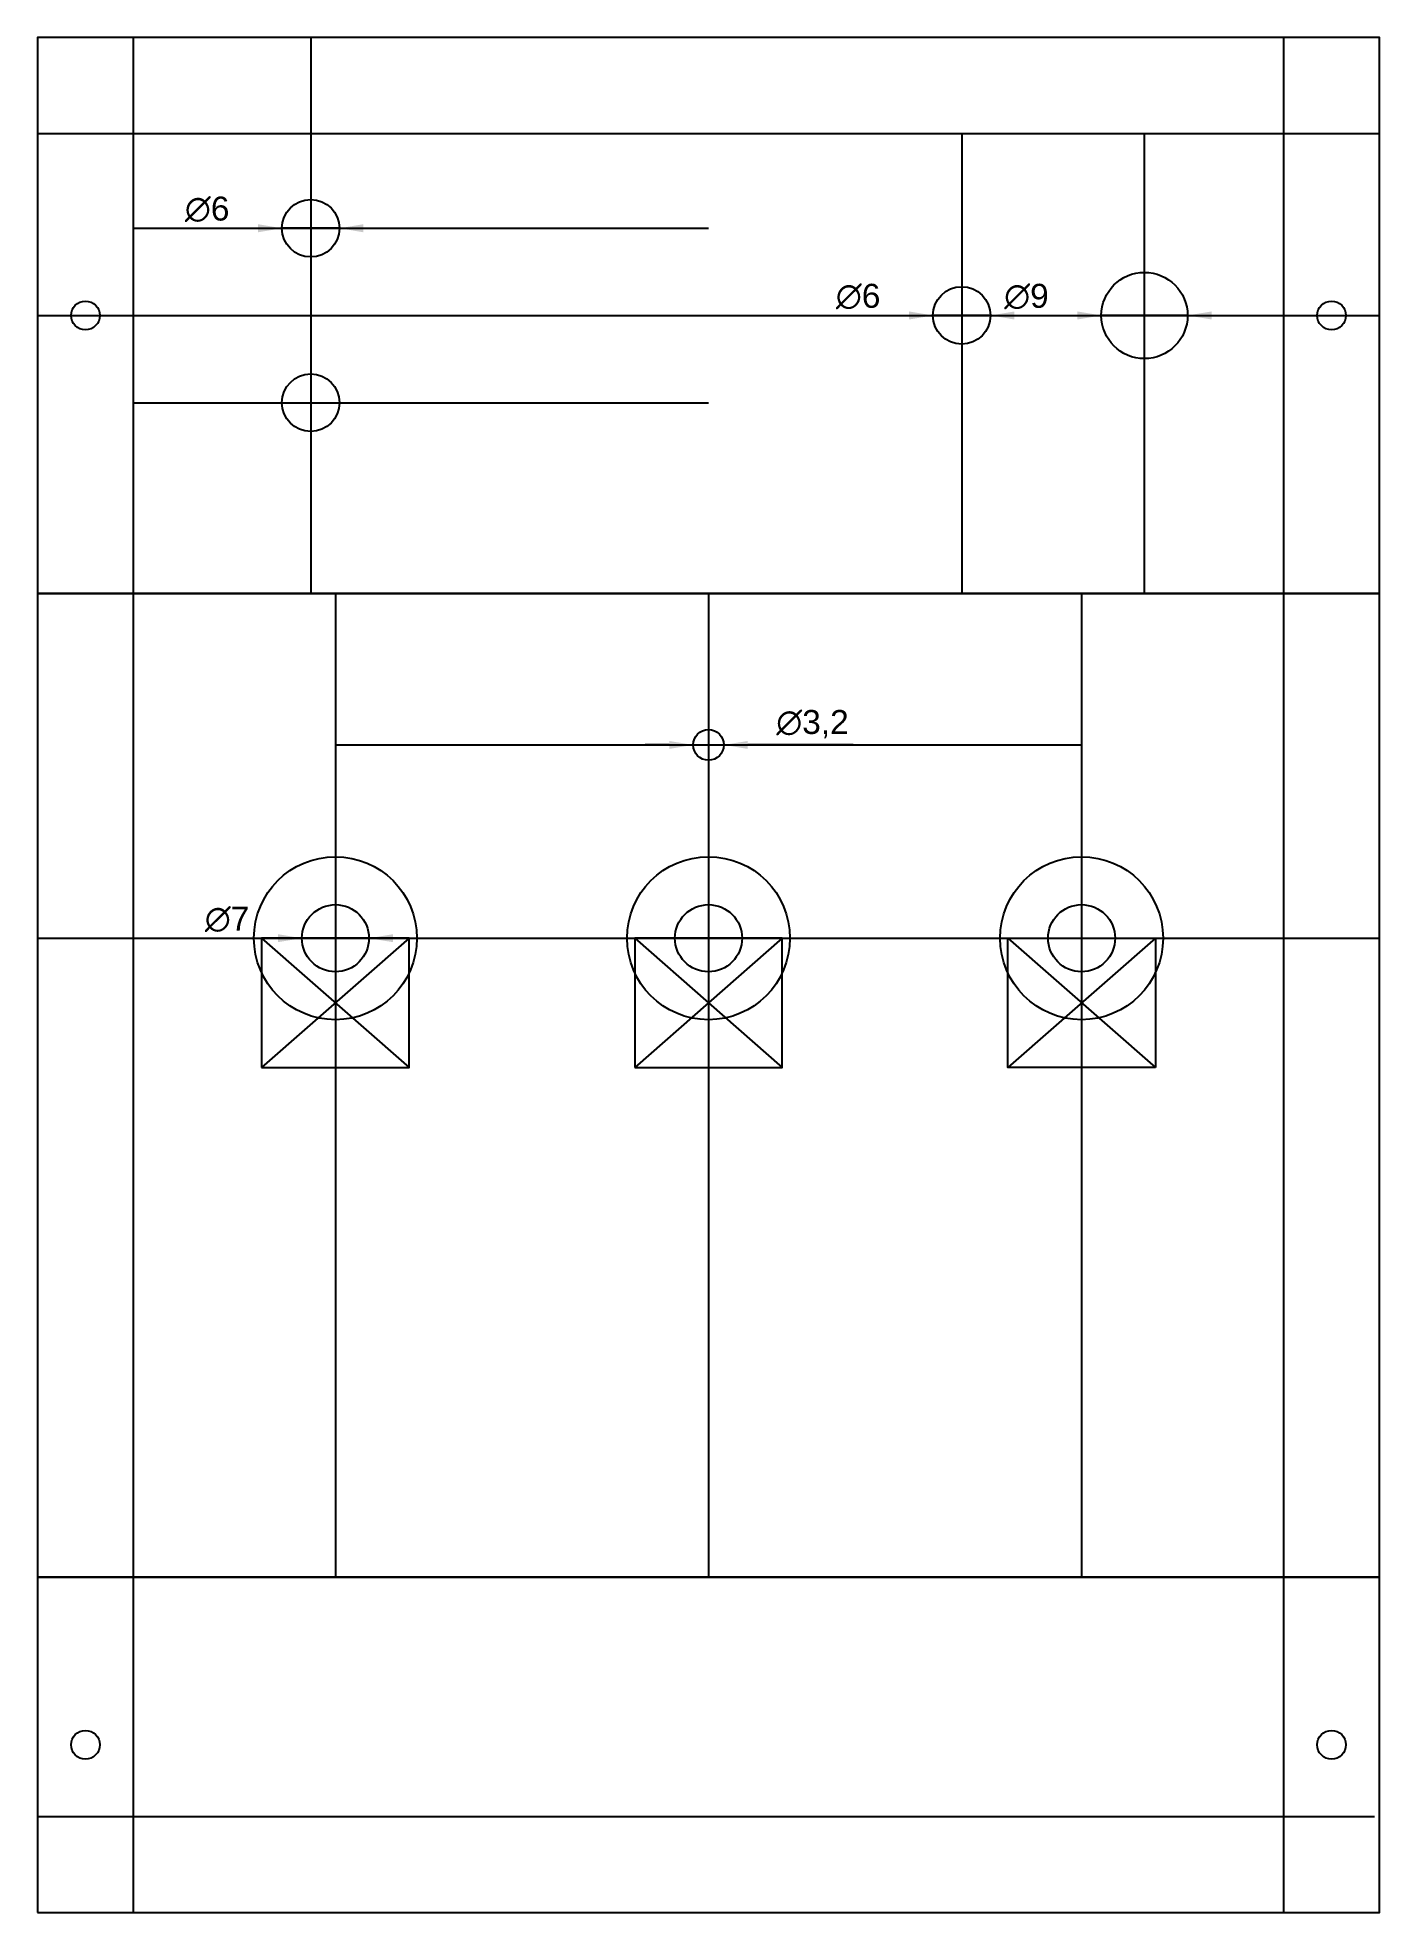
# Model space of a CAD drawing. Header units: millimetres. Extents: x 0 to 140, y 0 to 196.
import ezdxf

# ---------------------------------------------------------------- set-up
doc = ezdxf.new("R2010")
doc.units = ezdxf.units.MM
for name, color, linetype in [('Guide', 7, 'Continuous'), ('hole', 7, 'Continuous'), ('parts', 90, 'Continuous')]:
    doc.layers.add(name, color=color, linetype=linetype)
doc.styles.get("Standard").update_dxf_attribs({"font": 'arial.ttf'})
doc.dimstyles.new('ISO-25', dxfattribs={"dimtxt": 2.5, "dimasz": 2.5, "dimexe": 1.25, "dimexo": 0.625, "dimtad": 1, "dimtxsty": 'Standard', "dimcen": 2.5, "dimadec": 0, "dimazin": 0, "dimtfac": 1, "dimtmove": 0, "dimatfit": 3, "dimfxl": 1, "dimarcsym": 0})

# ---------------------------------------------------------------- blocks, each defined once
blk = doc.blocks.new('*D2')
at = {"layer": 'Defpoints', "color": 0, "transparency": 16777216}
for p in [(93.42, 166.61), (99.42, 166.61)]:
    blk.add_point(p, dxfattribs=at)
at = {"layer": 'Guide', "color": 0, "lineweight": -2, "transparency": 16777216}
for p, q in [((82.81, 166.61), (90.92, 166.61)), ((99.42, 166.61), (93.42, 166.61)), ((101.92, 166.61), (104.42, 166.61))]:
    blk.add_line(p, q, dxfattribs=at)
at = {"layer": 'Guide', "color": 0, "transparency": 16777216}
for points in [[(90.92, 167.03), (90.92, 166.19), (93.42, 166.61)], [(101.92, 167.03), (101.92, 166.19), (99.42, 166.61)]]:
    blk.add_solid(points, dxfattribs=at)
at = {"layer": 'Guide', "color": 0, "transparency": 16777216, "insert": (85.61, 168.58), "char_height": 2.5, "attachment_point": 5}
blk.add_mtext('∅6', dxfattribs=at)
blk = doc.blocks.new('*D3')
at = {"layer": 'Defpoints', "color": 0, "transparency": 16777216}
for p in [(27.58, 101.64), (34.58, 101.64)]:
    blk.add_point(p, dxfattribs=at)
at = {"layer": 'Guide', "color": 0, "lineweight": -2, "transparency": 16777216}
for p, q in [((16.97, 101.64), (25.08, 101.64)), ((34.58, 101.64), (27.58, 101.64)), ((37.08, 101.64), (39.58, 101.64))]:
    blk.add_line(p, q, dxfattribs=at)
at = {"layer": 'Guide', "color": 0, "transparency": 16777216}
for points in [[(25.08, 102.06), (25.08, 101.23), (27.58, 101.64)], [(37.08, 102.06), (37.08, 101.23), (34.58, 101.64)]]:
    blk.add_solid(points, dxfattribs=at)
at = {"layer": 'Guide', "color": 0, "transparency": 16777216, "insert": (19.78, 103.61), "char_height": 2.5, "attachment_point": 5}
blk.add_mtext('∅7', dxfattribs=at)
blk = doc.blocks.new('*D4')
at = {"layer": 'Defpoints', "color": 0, "transparency": 16777216}
for p in [(68.4, 121.81), (71.6, 121.81)]:
    blk.add_point(p, dxfattribs=at)
at = {"layer": 'Guide', "color": 0, "lineweight": -2, "transparency": 16777216}
for p, q in [((65.9, 121.81), (63.4, 121.81)), ((68.4, 121.81), (71.6, 121.81)), ((85.1, 121.81), (74.1, 121.81))]:
    blk.add_line(p, q, dxfattribs=at)
at = {"layer": 'Guide', "color": 0, "transparency": 16777216}
for points in [[(65.9, 122.22), (65.9, 121.39), (68.4, 121.81)], [(74.1, 122.22), (74.1, 121.39), (71.6, 121.81)]]:
    blk.add_solid(points, dxfattribs=at)
at = {"layer": 'Guide', "color": 0, "transparency": 16777216, "insert": (80.85, 123.97), "char_height": 2.5, "attachment_point": 5}
blk.add_mtext('∅3,2', dxfattribs=at)
blk = doc.blocks.new('*D5')
at = {"layer": 'Defpoints', "color": 0, "transparency": 16777216}
for p in [(110.98, 166.61), (119.98, 166.61)]:
    blk.add_point(p, dxfattribs=at)
at = {"layer": 'Guide', "color": 0, "lineweight": -2, "transparency": 16777216}
for p, q in [((100.36, 166.61), (108.48, 166.61)), ((119.98, 166.61), (110.98, 166.61)), ((122.48, 166.61), (124.98, 166.61))]:
    blk.add_line(p, q, dxfattribs=at)
at = {"layer": 'Guide', "color": 0, "transparency": 16777216}
for points in [[(108.48, 167.03), (108.48, 166.19), (110.98, 166.61)], [(122.48, 167.03), (122.48, 166.19), (119.98, 166.61)]]:
    blk.add_solid(points, dxfattribs=at)
at = {"layer": 'Guide', "color": 0, "transparency": 16777216, "insert": (103.17, 168.58), "char_height": 2.5, "attachment_point": 5}
blk.add_mtext('∅9', dxfattribs=at)
blk = doc.blocks.new('*D7')
at = {"layer": 'Defpoints', "color": 0, "transparency": 16777216}
for p in [(25.5, 175.71), (31.5, 175.71)]:
    blk.add_point(p, dxfattribs=at)
at = {"layer": 'Guide', "color": 0, "lineweight": -2, "transparency": 16777216}
for p, q in [((14.89, 175.71), (23, 175.71)), ((31.5, 175.71), (25.5, 175.71)), ((34, 175.71), (36.5, 175.71))]:
    blk.add_line(p, q, dxfattribs=at)
at = {"layer": 'Guide', "color": 0, "transparency": 16777216}
for points in [[(23, 176.13), (23, 175.29), (25.5, 175.71)], [(34, 176.13), (34, 175.29), (31.5, 175.71)]]:
    blk.add_solid(points, dxfattribs=at)
at = {"layer": 'Guide', "color": 0, "transparency": 16777216, "insert": (17.7, 177.68), "char_height": 2.5, "attachment_point": 5}
blk.add_mtext('∅6', dxfattribs=at)

msp = doc.modelspace()

# ---------------------------------------------------------------- linework, layer by layer
for p, q in [((0, 185.61), (140, 185.61)), ((0, 10), (139.489, 10))]:
    msp.add_line(p, q)
for points in [[(0, 137.61), (140, 137.61), (140, 195.61), (0, 195.61)], [(0, 0), (10, 0), (10, 195.61), (0, 195.61)], [(130, 0), (140, 0), (140, 195.61), (130, 195.61)], [(0, 35), (140, 35), (140, 137.61), (0, 137.61)], [(0, 0), (140, 0), (140, 35), (0, 35)]]:
    msp.add_lwpolyline(points, close=True)
for centre in [(5, 166.61), (135, 166.61), (5, 17.5), (135, 17.5)]:
    msp.add_circle(centre, 1.5)
at = {"layer": 'Guide'}
for p, q in [((28.499, 195.61), (28.499, 137.61)), ((96.418, 185.61), (96.418, 137.61)), ((115.478, 137.61), (115.478, 185.451)), ((10, 175.712), (70, 175.712)), ((0, 166.61), (140, 166.61)), ((10, 157.508), (70, 157.508)), ((31.081, 137.61), (31.081, 35)), ((70, 137.61), (70, 35)), ((108.919, 137.61), (108.919, 35)), ((31.081, 121.806), (108.919, 121.806)), ((0, 101.644), (140, 101.644))]:
    msp.add_line(p, q, dxfattribs=at)
at = {"layer": 'hole'}
for centre, radius in [((28.499, 175.712), 3), ((115.478, 166.61), 4.5), ((96.418, 166.61), 3), ((28.499, 157.508), 3), ((70, 121.806), 1.6), ((31.081, 101.644), 3.5), ((70, 101.644), 3.5), ((108.919, 101.644), 3.5)]:
    msp.add_circle(centre, radius, dxfattribs=at)
at = {"layer": 'parts'}
for p, q in [((23.381, 101.644), (38.781, 88.144)), ((38.781, 101.644), (23.381, 88.144)), ((62.3, 101.644), (77.7, 88.144)), ((77.7, 101.644), (62.3, 88.144)), ((116.619, 101.644), (101.219, 88.144)), ((101.219, 101.644), (116.619, 88.144))]:
    msp.add_line(p, q, dxfattribs=at)
for points in [[(23.381, 88.144), (38.781, 88.144), (38.781, 101.644), (23.381, 101.644)], [(62.3, 88.144), (77.7, 88.144), (77.7, 101.644), (62.3, 101.644)], [(116.619, 88.144), (101.219, 88.144), (101.219, 101.644), (116.619, 101.644)]]:
    msp.add_lwpolyline(points, close=True, dxfattribs=at)
for centre in [(31.081, 101.644), (70, 101.644), (108.919, 101.644)]:
    msp.add_circle(centre, 8.5, dxfattribs=at)

# ---------------------------------------------------------------- dimensions: what is measured, and where the dimension line sits
at = {"layer": 'Guide'}
for p1, p2, picture, middle in [((31.499, 175.712), (25.499, 175.712), '*D7', (17.696, 177.683)), ((99.418, 166.61), (93.418, 166.61), '*D2', (85.614, 168.581)), ((119.978, 166.61), (110.978, 166.61), '*D5', (103.171, 168.581)), ((68.4, 121.806), (71.6, 121.806), '*D4', (80.848, 123.974)), ((34.581, 101.644), (27.581, 101.644), '*D3', (19.777, 103.615))]:
    dim = msp.add_diameter_dim_2p(p1=p1, p2=p2, dimstyle='ISO-25', dxfattribs=at)
    dim.commit()
    dim.dimension.update_dxf_attribs({"geometry": picture, "text_midpoint": middle})

doc.saveas('drawing.dxf')
